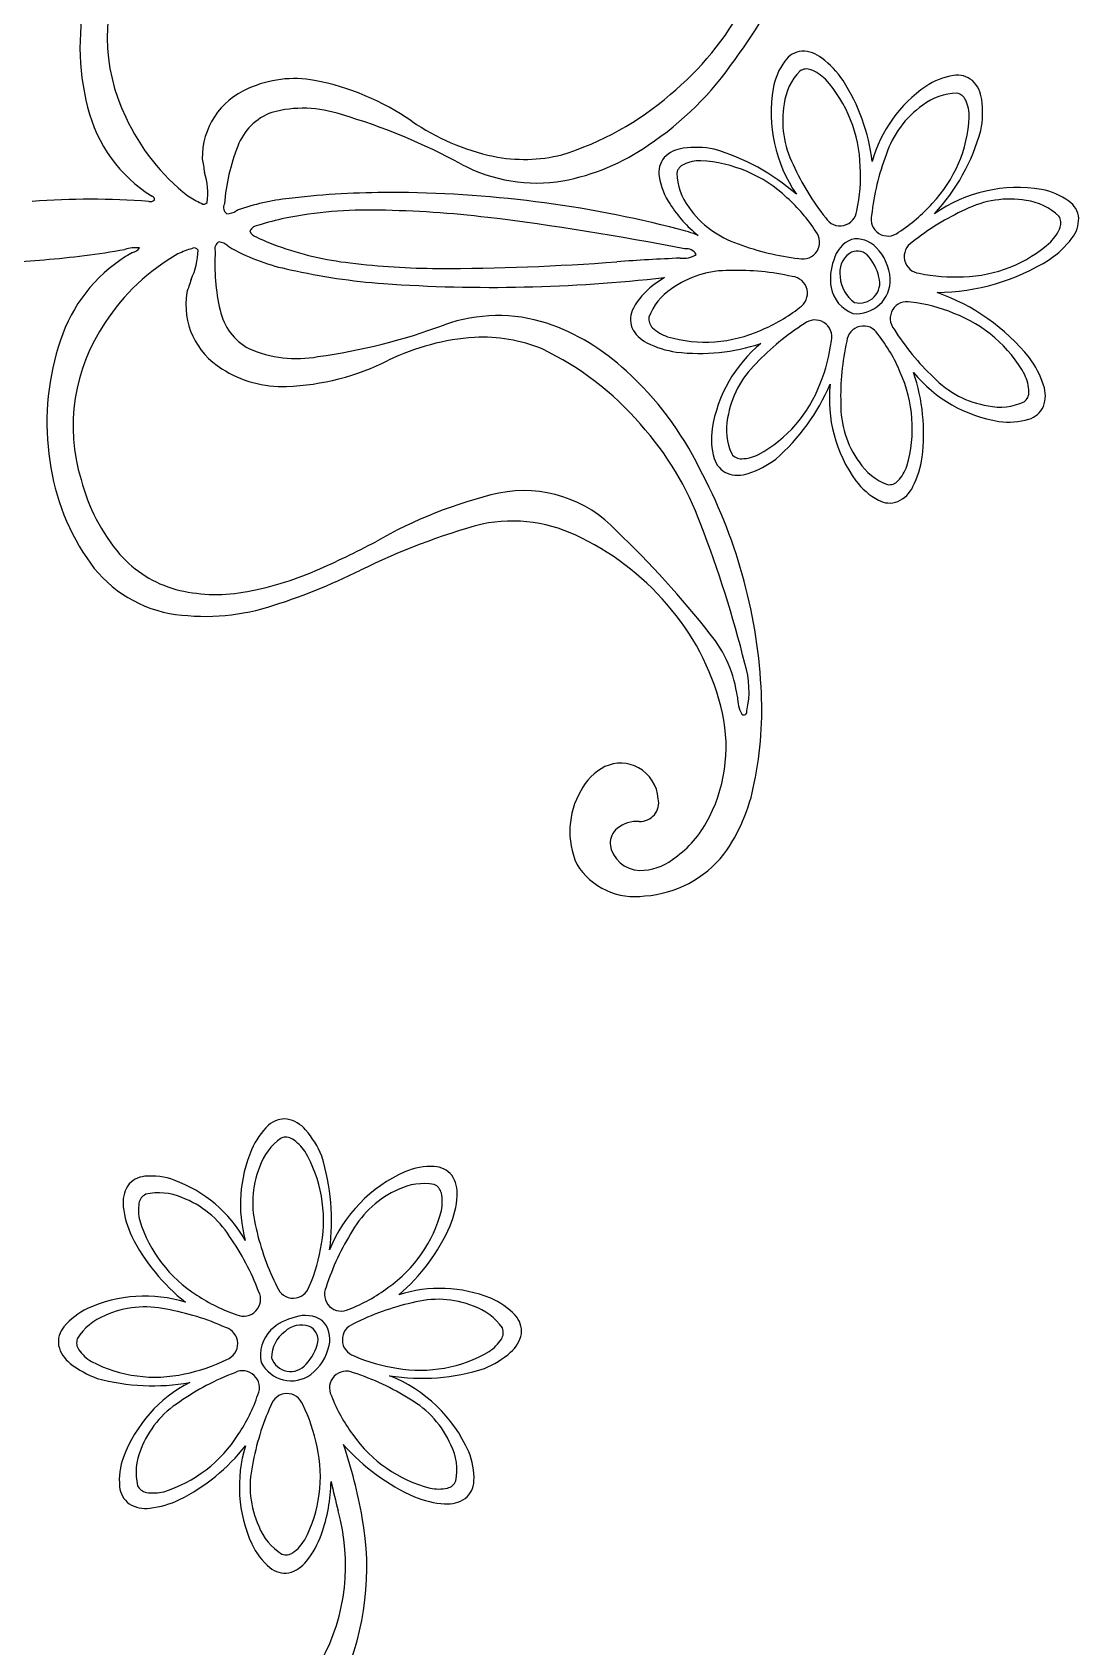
# Model space of a CAD drawing. Extents: x -4 to 4, y -4.07 to 4.07.
# Drawn here: x 0.542 to 0.998, y 2.359 to 3.063 of the extents above; entities that cross this region are included whole.
import ezdxf

# ---------------------------------------------------------------- set-up
doc = ezdxf.new("R2010")
doc.units = 0

msp = doc.modelspace()

# ---------------------------------------------------------------- linework, layer by layer
at = {"color": 7, "linetype": 'CONTINUOUS'}
for centre, radius, start, end in [((0.665218, 3.187577), 0.228347, 323.375059, 348.384386), ((0.665218, 3.187577), 0.228347, 323.375059, 348.384386), ((0.669115, 3.056876), 0.106343, 166.334, 194.392123), ((0.669115, 3.056876), 0.106343, 166.334, 194.392123), ((0.878534, 3.044639), 0.010294, 95.447307, 144.389462), ((0.878534, 3.044639), 0.010294, 95.447307, 144.389462), ((0.877742, 3.041077), 0.01381, 51.614279, 90.767545), ((0.877742, 3.041077), 0.01381, 51.614279, 90.767545), ((0.733024, 3.130293), 0.139863, 303.705721, 325.637812), ((0.733024, 3.130293), 0.139863, 303.705721, 325.637812), ((0.89456, 3.033061), 0.030064, 144.235562, 169.195292), ((0.89456, 3.033061), 0.030064, 144.235562, 169.195292), ((0.862048, 3.019699), 0.040323, 33.789893, 52.997324), ((0.862048, 3.019699), 0.040323, 33.789893, 52.997324), ((0.824131, 2.996344), 0.084842, 7.139529, 32.65692), ((0.824131, 2.996344), 0.084842, 7.139529, 32.65692), ((0.948555, 3.014651), 0.030066, 99.236286, 124.195564), ((0.948555, 3.014651), 0.030066, 99.236286, 124.195564), ((0.945408, 3.034171), 0.010293, 50.445549, 99.388579), ((0.945408, 3.034171), 0.010293, 50.445549, 99.388579), ((0.942329, 3.032212), 0.01381, 6.614579, 45.766287), ((0.942329, 3.032212), 0.01381, 6.614579, 45.766287), ((0.927143, 3.028272), 0.062982, 170.472663, 214.541713), ((0.927143, 3.028272), 0.062982, 170.472663, 214.541713), ((0.96488, 2.991087), 0.058731, 124.449174, 164.392496), ((0.96488, 2.991087), 0.058731, 124.449174, 164.392496), ((0.916114, 3.028192), 0.040326, 348.792248, 367.998086), ((0.916114, 3.028192), 0.040326, 348.792248, 367.998086), ((0.6278, 3.045563), 0.063517, 193.771306, 238.097106), ((0.6278, 3.045563), 0.063517, 193.771306, 238.097106), ((0.655335, 3.004396), 0.025444, 110.575315, 159.015976), ((0.655335, 3.004396), 0.025444, 110.575315, 159.015976), ((0.660051, 2.977818), 0.052216, 71.330585, 105.162882), ((0.660051, 2.977818), 0.052216, 71.330585, 105.162882), ((0.601431, 2.770688), 0.267429, 61.441256, 73.638313), ((0.601431, 2.770688), 0.267429, 61.441256, 73.638313), ((0.87048, 3.043973), 0.088404, 317.327687, 344.503783), ((0.87048, 3.043973), 0.088404, 317.327687, 344.503783), ((0.716888, 2.980468), 0.091483, 158.829203, 175.089451), ((0.716888, 2.980468), 0.091483, 158.829203, 175.089451), ((0.756049, 3.092261), 0.095467, 280.460895, 304.876491), ((0.756049, 3.092261), 0.095467, 280.460895, 304.876491), ((0.827449, 2.998861), 0.013811, 96.613648, 135.765579), ((0.827449, 2.998861), 0.013811, 96.613648, 135.765579), ((0.83147, 2.972649), 0.040323, 78.791643, 97.998619), ((0.83147, 2.972649), 0.040323, 78.791643, 97.998619), ((0.761969, 3.067173), 0.069732, 242.043227, 279.420138), ((0.761969, 3.067173), 0.069732, 242.043227, 279.420138), ((0.825491, 3.00194), 0.010293, 140.447605, 189.390416), ((0.825491, 3.00194), 0.010293, 140.447605, 189.390416), ((0.812035, 2.919548), 0.096586, 49.107914, 73.59851), ((0.812035, 2.919548), 0.096586, 49.107914, 73.59851), ((0.845008, 3.005086), 0.030063, 189.23547, 214.19588), ((0.845008, 3.005086), 0.030063, 189.23547, 214.19588), ((0.593896, 2.990291), 0.001392, 347.813953, 435.986053), ((0.593896, 2.990291), 0.001392, 347.813953, 435.986053), ((0.697391, 2.635483), 0.357824, 89.895746, 96.728877), ((0.697391, 2.635483), 0.357824, 89.895746, 96.728877), ((0.697875, 2.488414), 0.504892, 75.56181, 89.981061), ((0.697875, 2.488414), 0.504892, 75.56181, 89.981061), ((0.971786, 2.932138), 0.06335, 80.569994, 124.967523), ((0.971786, 2.932138), 0.06335, 80.569994, 124.967523), ((0.97653, 2.965102), 0.030063, 54.235109, 79.195745), ((0.97653, 2.965102), 0.030063, 54.235109, 79.195745), ((0.567338, 2.65089), 0.339475, 85.701834, 94.28531), ((0.567338, 2.65089), 0.339475, 85.701834, 94.28531), ((0.593494, 2.991919), 0.002608, 254.124472, 312.529088), ((0.593494, 2.991919), 0.002608, 254.124472, 312.529088), ((0.628651, 2.986776), 0.003285, 152.380476, 236.544019), ((0.628651, 2.986776), 0.003285, 152.380476, 236.544019), ((0.626656, 2.99191), 0.007877, 271.342765, 302.585065), ((0.626656, 2.99191), 0.007877, 271.342765, 302.585065), ((0.649977, 2.945751), 0.043886, 113.16543, 115.768151), ((0.649977, 2.945751), 0.043886, 113.16543, 115.768151), ((0.664701, 2.889605), 0.101658, 95.213558, 108.341001), ((0.664701, 2.889605), 0.101658, 95.213558, 108.341001), ((0.865095, 3.016507), 0.053127, 212.208331, 232.044639), ((0.865095, 3.016507), 0.053127, 212.208331, 232.044639), ((0.988106, 2.981127), 0.010294, 5.446193, 54.388566), ((0.988106, 2.981127), 0.010294, 5.446193, 54.388566), ((0.799686, 2.886384), 0.094108, 69.645974, 75.176922), ((0.799686, 2.886384), 0.094108, 69.645974, 75.176922), ((0.984544, 2.981919), 0.013811, 321.615768, 360.767254), ((0.984544, 2.981919), 0.013811, 321.615768, 360.767254), ((0.624867, 2.968823), 0.003286, 115.102888, 199.257447), ((0.624867, 2.968823), 0.003286, 115.102888, 199.257447), ((0.622147, 2.964034), 0.007876, 49.064666, 80.309666), ((0.622147, 2.964034), 0.007876, 49.064666, 80.309666), ((0.904551, 2.960506), 0.013432, 113.473224, 165.635474), ((0.904551, 2.960506), 0.013432, 113.473224, 165.635474), ((0.901558, 2.961728), 0.011346, 41.837285, 101.991602), ((0.901558, 2.961728), 0.011346, 41.837285, 101.991602), ((0.963167, 2.997611), 0.040322, 303.791762, 322.998966), ((0.963167, 2.997611), 0.040322, 303.791762, 322.998966), ((0.528282, 3.155294), 0.192223, 256.085736, 275.628802), ((0.528282, 3.155294), 0.192223, 256.085736, 275.628802), ((0.513482, 3.369333), 0.406729, 274.746339, 279.750902), ((0.513482, 3.369333), 0.406729, 274.746339, 279.750902), ((0.618704, 2.908004), 0.06772, 122.141692, 162.009875), ((0.618704, 2.908004), 0.06772, 122.141692, 162.009875), ((0.587301, 2.952331), 0.016885, 85.01438, 106.988255), ((0.587301, 2.952331), 0.016885, 85.01438, 106.988255), ((0.636462, 2.87388), 0.106106, 118.556185, 120.457674), ((0.636462, 2.87388), 0.106106, 118.556185, 120.457674), ((0.583774, 2.973196), 0.006427, 287.825295, 321.002131), ((0.583774, 2.973196), 0.006427, 287.825295, 321.002131), ((0.713082, 2.962238), 0.091482, 176.5522, 192.812675), ((0.713082, 2.962238), 0.091482, 176.5522, 192.812675), ((0.651918, 3.006309), 0.043877, 235.881322, 238.484501), ((0.651918, 3.006309), 0.043877, 235.881322, 238.484501), ((0.672744, 3.049613), 0.09181, 241.532913, 258.457505), ((0.672744, 3.049613), 0.09181, 241.532913, 258.457505), ((0.912977, 2.955649), 0.022949, 159.093474, 189.482781), ((0.912977, 2.955649), 0.022949, 159.093474, 189.482781), ((0.904261, 2.958541), 0.010125, 125.905612, 191.670932), ((0.904261, 2.958541), 0.010125, 125.905612, 191.670932), ((0.901766, 2.961325), 0.006418, 48.212113, 122.43828), ((0.901766, 2.961325), 0.006418, 48.212113, 122.43828), ((0.890412, 2.951466), 0.021419, 13.405767, 43.133026), ((0.890412, 2.951466), 0.021419, 13.405767, 43.133026), ((0.895026, 2.954398), 0.021131, 3.614997, 44.833012), ((0.895026, 2.954398), 0.021131, 3.614997, 44.833012), ((0.935584, 3.043745), 0.094044, 270.603446, 302.124863), ((0.935584, 3.043745), 0.094044, 270.603446, 302.124863), ((0.716475, 3.236686), 0.283901, 257.364849, 265.699314), ((0.716475, 3.236686), 0.283901, 257.364849, 265.699314), ((0.741962, 3.623513), 0.67156, 266.005819, 276.477008), ((0.741962, 3.623513), 0.67156, 266.005819, 276.477008), ((0.840458, 2.917857), 0.044614, 120.644947, 128.608146), ((0.840458, 2.917857), 0.044614, 120.644947, 128.608146), ((0.908393, 2.957119), 0.014061, 182.554624, 236.302161), ((0.908393, 2.957119), 0.014061, 182.554624, 236.302161), ((0.902849, 2.953898), 0.008772, 255.0892, 376.792406), ((0.902849, 2.953898), 0.008772, 255.0892, 376.792406), ((0.830573, 2.928604), 0.030065, 126.668463, 151.628194), ((0.830573, 2.928604), 0.030065, 126.668463, 151.628194), ((0.905334, 2.954835), 0.015284, 191.193286, 249.132578), ((0.905334, 2.954835), 0.015284, 191.193286, 249.132578), ((0.901473, 2.955122), 0.014655, 263.800394, 362.376964), ((0.901473, 2.955122), 0.014655, 263.800394, 362.376964), ((0.906854, 2.864992), 0.089777, 38.793724, 70.667445), ((0.906854, 2.864992), 0.089777, 38.793724, 70.667445), ((0.813164, 2.937975), 0.010294, 151.476115, 200.418707), ((0.813164, 2.937975), 0.010294, 151.476115, 200.418707), ((0.648706, 2.947512), 0.025444, 192.625142, 241.066241), ((0.648706, 2.947512), 0.025444, 192.625142, 241.066241), ((0.629345, 3.186573), 0.26743, 278.00363, 290.200914), ((0.629345, 3.186573), 0.26743, 278.00363, 290.200914), ((0.745083, 2.8699), 0.069733, 72.221633, 109.598544), ((0.745083, 2.8699), 0.069733, 72.221633, 109.598544), ((0.735577, 2.845939), 0.095469, 46.764746, 71.180116), ((0.735577, 2.845939), 0.095469, 46.764746, 71.180116), ((0.658643, 2.893269), 0.11027, 161.137413, 187.222566), ((0.658643, 2.893269), 0.11027, 161.137413, 187.222566), ((0.816024, 2.940242), 0.013811, 205.097469, 244.248509), ((0.816024, 2.940242), 0.013811, 205.097469, 244.248509), ((0.657234, 2.973121), 0.052216, 246.479122, 280.311644), ((0.657234, 2.973121), 0.052216, 246.479122, 280.311644), ((0.828415, 2.963691), 0.040326, 242.866319, 262.072157), ((0.828415, 2.963691), 0.040326, 242.866319, 262.072157), ((0.832957, 3.007802), 0.084658, 263.145717, 288.459143), ((0.832957, 3.007802), 0.084658, 263.145717, 288.459143), ((0.898073, 2.88088), 0.060342, 129.412196, 171.031408), ((0.898073, 2.88088), 0.060342, 129.412196, 171.031408), ((0.944654, 2.89693), 0.040323, 17.866864, 37.073385), ((0.944654, 2.89693), 0.040323, 17.866864, 37.073385), ((0.707266, 2.811653), 0.13987, 26.005025, 47.936208), ((0.707266, 2.811653), 0.13987, 26.005025, 47.936208), ((0.846059, 2.888008), 0.084662, 353.144947, 378.457694), ((0.846059, 2.888008), 0.084662, 353.144947, 378.457694), ((0.972983, 2.953116), 0.060334, 219.408988, 261.033522), ((0.972983, 2.953116), 0.060334, 219.408988, 261.033522), ((0.806639, 2.945209), 0.090517, 311.138951, 336.946034), ((0.806639, 2.945209), 0.090517, 311.138951, 336.946034), ((0.950334, 2.903322), 0.060749, 173.913548, 215.935917), ((0.950334, 2.903322), 0.060749, 173.913548, 215.935917), ((0.969995, 2.904749), 0.013811, 340.097043, 379.249196), ((0.969995, 2.904749), 0.013811, 340.097043, 379.249196), ((0.97362, 2.904329), 0.010293, 286.474441, 335.41769), ((0.97362, 2.904329), 0.010293, 286.474441, 335.41769), ((0.967936, 2.923267), 0.030066, 261.668256, 286.62776), ((0.967936, 2.923267), 0.030066, 261.668256, 286.62776), ((0.868216, 2.885931), 0.030065, 171.669558, 196.629289), ((0.868216, 2.885931), 0.030065, 171.669558, 196.629289), ((0.648787, 2.889751), 0.100074, 185.933753, 213.870632), ((0.648787, 2.889751), 0.100074, 185.933753, 213.870632), ((0.631853, 2.764838), 0.228352, 3.257279, 28.26638), ((0.631853, 2.764838), 0.228352, 3.257279, 28.26638), ((0.84928, 2.880247), 0.010294, 196.475408, 245.417125), ((0.84928, 2.880247), 0.010294, 196.475408, 245.417125), ((0.841881, 2.909212), 0.040323, 287.866047, 307.073023), ((0.841881, 2.909212), 0.040323, 287.866047, 307.073023), ((0.890178, 2.883464), 0.040324, 332.865593, 352.072114), ((0.890178, 2.883464), 0.040324, 332.865593, 352.072114), ((0.849699, 2.883872), 0.01381, 250.097143, 289.249074), ((0.849699, 2.883872), 0.01381, 250.097143, 289.249074), ((0.925263, 2.885624), 0.030066, 216.667689, 241.626967), ((0.925263, 2.885624), 0.030066, 216.667689, 241.626967), ((0.913625, 2.871074), 0.01381, 295.095592, 334.247745), ((0.913625, 2.871074), 0.01381, 295.095592, 334.247745), ((0.915891, 2.868214), 0.010293, 241.475864, 290.418674), ((0.915891, 2.868214), 0.010293, 241.475864, 290.418674), ((0.814804, 2.566756), 0.292219, 105.210367, 116.345168), ((0.814804, 2.566756), 0.292219, 105.210367, 116.345168), ((0.751208, 2.784202), 0.065848, 62.486938, 101.450111), ((0.751208, 2.784202), 0.065848, 62.486938, 101.450111), ((0.730588, 2.738611), 0.115841, 38.916155, 63.858447), ((0.730588, 2.738611), 0.115841, 38.916155, 63.858447), ((0.612325, 2.864586), 0.055779, 213.281668, 259.119384), ((0.612325, 2.864586), 0.055779, 213.281668, 259.119384), ((0.561622, 3.079978), 0.280056, 287.261177, 296.167102), ((0.561622, 3.079978), 0.280056, 287.261177, 296.167102), ((0.617371, 2.903917), 0.095387, 260.602601, 286.662643), ((0.617371, 2.903917), 0.095387, 260.602601, 286.662643), ((0.740076, 2.743573), 0.105363, 12.435669, 40.057511), ((0.740076, 2.743573), 0.105363, 12.435669, 40.057511), ((0.699702, 2.768009), 0.160434, 348.414502, 363.503622), ((0.699702, 2.768009), 0.160434, 348.414502, 363.503622), ((0.776645, 2.75161), 0.06792, 330.765523, 372.458338), ((0.776645, 2.75161), 0.06792, 330.765523, 372.458338), ((0.80292, 2.721265), 0.024464, 117.254741, 152.795722), ((0.80292, 2.721265), 0.024464, 117.254741, 152.795722), ((0.79853, 2.728193), 0.016311, 61.58122, 114.68875), ((0.79853, 2.728193), 0.016311, 61.58122, 114.68875), ((0.798012, 2.72764), 0.017045, 4.62194, 60.936208), ((0.798012, 2.72764), 0.017045, 4.62194, 60.936208), ((0.811761, 2.71476), 0.035344, 149.967593, 203.813768), ((0.811761, 2.71476), 0.035344, 149.967593, 203.813768), ((0.780264, 2.750257), 0.077957, 324.347965, 349.304298), ((0.780264, 2.750257), 0.077957, 324.347965, 349.304298), ((0.807056, 2.727271), 0.008134, 267.524423, 372.36704), ((0.807056, 2.727271), 0.008134, 267.524423, 372.36704), ((0.806025, 2.704558), 0.014602, 87.333455, 127.886459), ((0.806025, 2.704558), 0.014602, 87.333455, 127.886459), ((0.794743, 2.741849), 0.047362, 303.866936, 330.377079), ((0.794743, 2.741849), 0.047362, 303.866936, 330.377079), ((0.802613, 2.709461), 0.008643, 129.997335, 181.142973), ((0.802613, 2.709461), 0.008643, 129.997335, 181.142973), ((0.807048, 2.710976), 0.013183, 187.353092, 269.559188), ((0.807048, 2.710976), 0.013183, 187.353092, 269.559188), ((0.805665, 2.735015), 0.048494, 274.165983, 321.487873), ((0.805665, 2.735015), 0.048494, 274.165983, 321.487873), ((0.804789, 2.71611), 0.029787, 211.628385, 278.492219), ((0.804789, 2.71611), 0.029787, 211.628385, 278.492219), ((0.807147, 2.720839), 0.023047, 269.499593, 307.371032), ((0.807147, 2.720839), 0.023047, 269.499593, 307.371032), ((0.665446, 2.56456), 0.030064, 132.677449, 157.637406), ((0.665446, 2.56456), 0.030064, 132.677449, 157.637406), ((0.652065, 2.579114), 0.010293, 83.88875, 132.831998), ((0.652065, 2.579114), 0.010293, 83.88875, 132.831998), ((0.650575, 2.575783), 0.01381, 40.056787, 79.20894), ((0.650575, 2.575783), 0.01381, 40.056787, 79.20894), ((0.630917, 2.557984), 0.040322, 22.233131, 41.439879), ((0.630917, 2.557984), 0.040322, 22.233131, 41.439879), ((0.693087, 2.552209), 0.060332, 156.777345, 195.131814), ((0.693087, 2.552209), 0.060332, 156.777345, 195.131814), ((0.57589, 2.544935), 0.096592, 352.551775, 377.040104), ((0.57589, 2.544935), 0.096592, 352.551775, 377.040104), ((0.591896, 2.554149), 0.010293, 94.917969, 143.86078), ((0.591896, 2.554149), 0.010293, 94.917969, 143.86078), ((0.593672, 2.534457), 0.030065, 70.111596, 95.071327), ((0.593672, 2.534457), 0.030065, 70.111596, 95.071327), ((0.583517, 2.507353), 0.059008, 29.555825, 69.792728), ((0.583517, 2.507353), 0.059008, 29.555825, 69.792728), ((0.730059, 2.508801), 0.062986, 113.916229, 157.981967), ((0.730059, 2.508801), 0.062986, 113.916229, 157.981967), ((0.716096, 2.53863), 0.030065, 87.677543, 112.636821), ((0.716096, 2.53863), 0.030065, 87.677543, 112.636821), ((0.716925, 2.558384), 0.010293, 38.888153, 87.830307), ((0.716925, 2.558384), 0.010293, 38.888153, 87.830307), ((0.713517, 2.557082), 0.01381, 355.056732, 394.209552), ((0.713517, 2.557082), 0.01381, 355.056732, 394.209552), ((0.595364, 2.553012), 0.013811, 148.539792, 187.6915), ((0.595364, 2.553012), 0.013811, 148.539792, 187.6915), ((0.68703, 2.558396), 0.040323, 337.232878, 356.439854), ((0.68703, 2.558396), 0.040323, 337.232878, 356.439854), ((0.621758, 2.555594), 0.040324, 186.308266, 205.514787), ((0.621758, 2.555594), 0.040324, 186.308266, 205.514787), ((0.646645, 2.577166), 0.084842, 310.581991, 336.098929), ((0.646645, 2.577166), 0.084842, 310.581991, 336.098929), ((0.661078, 2.57612), 0.084666, 206.588724, 231.899659), ((0.661078, 2.57612), 0.084666, 206.588724, 231.899659), ((0.719824, 2.456817), 0.058736, 67.892974, 107.83185), ((0.719824, 2.456817), 0.058736, 67.892974, 107.83185), ((0.578809, 2.479529), 0.030066, 115.111312, 140.06991), ((0.578809, 2.479529), 0.030066, 115.111312, 140.06991), ((0.591047, 2.451843), 0.060333, 72.85155, 114.476527), ((0.591047, 2.451843), 0.060333, 72.85155, 114.476527), ((0.73049, 2.483431), 0.030065, 42.678318, 67.638049), ((0.73049, 2.483431), 0.030065, 42.678318, 67.638049), ((0.563629, 2.492199), 0.010294, 139.915479, 188.857634), ((0.563629, 2.492199), 0.010294, 139.915479, 188.857634), ((0.66165, 2.480601), 0.02295, 102.535527, 132.923258), ((0.66165, 2.480601), 0.02295, 102.535527, 132.923258), ((0.659261, 2.489466), 0.010126, 69.35608, 135.112756), ((0.659261, 2.489466), 0.010126, 69.35608, 135.112756), ((0.661059, 2.490309), 0.013433, 56.91621, 109.077808), ((0.661059, 2.490309), 0.013433, 56.91621, 109.077808), ((0.660208, 2.493085), 0.006418, 351.652991, 425.878951), ((0.660208, 2.493085), 0.006418, 351.652991, 425.878951), ((0.660429, 2.49348), 0.011347, 345.282191, 405.433515), ((0.660429, 2.49348), 0.011347, 345.282191, 405.433515), ((0.745044, 2.496813), 0.010294, 353.888443, 402.831035), ((0.745044, 2.496813), 0.010294, 353.888443, 402.831035), ((0.656759, 2.486531), 0.015284, 134.637354, 192.575572), ((0.656759, 2.486531), 0.015284, 134.637354, 192.575572), ((0.660349, 2.485238), 0.014059, 125.994928, 179.747669), ((0.660349, 2.485238), 0.014059, 125.994928, 179.747669), ((0.645725, 2.497127), 0.021419, 316.84611, 346.573143), ((0.645725, 2.497127), 0.021419, 316.84611, 346.573143), ((0.741713, 2.498303), 0.013811, 310.057232, 349.208495), ((0.741713, 2.498303), 0.013811, 310.057232, 349.208495), ((0.566884, 2.493847), 0.01381, 193.538023, 232.691289), ((0.566884, 2.493847), 0.01381, 193.538023, 232.691289), ((0.654608, 2.488087), 0.008771, 198.522606, 320.240977), ((0.654608, 2.488087), 0.008771, 198.522606, 320.240977), ((0.650715, 2.494891), 0.02113, 307.055704, 348.27505), ((0.650715, 2.494891), 0.02113, 307.055704, 348.27505), ((0.723912, 2.51796), 0.040324, 292.234444, 311.440737), ((0.723912, 2.51796), 0.040324, 292.234444, 311.440737), ((0.583721, 2.514336), 0.040323, 231.309272, 250.516248), ((0.583721, 2.514336), 0.040323, 231.309272, 250.516248), ((0.654871, 2.489911), 0.014654, 207.240675, 305.819138), ((0.654871, 2.489911), 0.014654, 207.240675, 305.819138), ((0.674441, 2.418574), 0.063349, 24.011493, 68.409904), ((0.674441, 2.418574), 0.063349, 24.011493, 68.409904), ((0.711932, 2.56474), 0.088406, 260.770024, 287.945443), ((0.711932, 2.56474), 0.088406, 260.770024, 287.945443), ((0.594338, 2.56359), 0.090526, 254.582057, 280.386423), ((0.594338, 2.56359), 0.090526, 254.582057, 280.386423), ((0.638574, 2.420592), 0.060749, 117.355276, 159.377645), ((0.638574, 2.420592), 0.060749, 117.355276, 159.377645), ((0.568334, 2.499159), 0.084655, 296.586733, 321.901064), ((0.568334, 2.499159), 0.084655, 296.586733, 321.901064), ((0.69261, 2.429135), 0.060339, 162.852872, 204.474302), ((0.69261, 2.429135), 0.060339, 162.852872, 204.474302), ((0.463799, 2.375362), 0.225724, 10.299716, 18.614955), ((0.463799, 2.375362), 0.225724, 10.299716, 18.614955), ((0.745336, 2.507078), 0.09018, 221.422615, 246.045296), ((0.745336, 2.507078), 0.09018, 221.422615, 246.045296), ((0.704561, 2.43278), 0.030063, 357.678166, 382.638802), ((0.704561, 2.43278), 0.030063, 357.678166, 382.638802), ((0.609989, 2.43176), 0.030065, 160.110227, 185.069731), ((0.609989, 2.43176), 0.030065, 160.110227, 185.069731), ((0.590298, 2.429985), 0.010294, 184.917527, 233.859244), ((0.590298, 2.429985), 0.010294, 184.917527, 233.859244), ((0.598931, 2.432737), 0.073363, 340.592815, 358.917649), ((0.598931, 2.432737), 0.073363, 340.592815, 358.917649), ((2.023351, 2.747328), 1.387528, 193.163257, 193.704587), ((2.023351, 2.747328), 1.387528, 193.163257, 193.704587), ((0.724314, 2.431952), 0.010293, 308.889407, 357.832656), ((0.724314, 2.431952), 0.010293, 308.889407, 357.832656), ((0.591435, 2.433452), 0.01381, 238.539014, 277.692279), ((0.591435, 2.433452), 0.01381, 238.539014, 277.692279), ((0.588852, 2.459843), 0.040321, 276.309276, 295.516935), ((0.588852, 2.459843), 0.040321, 276.309276, 295.516935), ((0.724326, 2.461847), 0.040323, 247.232992, 266.43974), ((0.724326, 2.461847), 0.040323, 247.232992, 266.43974), ((0.723011, 2.435362), 0.013811, 265.058258, 304.209743), ((0.723011, 2.435362), 0.013811, 265.058258, 304.209743), ((0.591307, 2.394819), 0.08732, 331.39522, 375.804003), ((0.591307, 2.394819), 0.08732, 331.39522, 375.804003), ((0.566974, 2.393787), 0.120917, 336.123988, 370.450766), ((0.566974, 2.393787), 0.120917, 336.123988, 370.450766), ((0.63011, 2.421811), 0.040325, 321.308383, 340.514904), ((0.63011, 2.421811), 0.040325, 321.308383, 340.514904), ((0.664917, 2.416897), 0.030066, 205.112247, 230.071072), ((0.664917, 2.416897), 0.030066, 205.112247, 230.071072), ((0.652248, 2.401717), 0.010294, 229.91526, 278.857852), ((0.652248, 2.401717), 0.010294, 229.91526, 278.857852), ((0.650599, 2.404973), 0.01381, 283.539802, 322.692622), ((0.650599, 2.404973), 0.01381, 283.539802, 322.692622)]:
    msp.add_arc(centre, radius, start, end, dxfattribs=at)
at = {"color": 1, "linetype": 'CONTINUOUS'}
for centre, radius, start, end in [((0.65431, 3.061207), 0.079655, 154.63631, 206.153211), ((0.65431, 3.061207), 0.079655, 154.63631, 206.153211), ((0.733836, 3.139941), 0.13515, 309.706165, 331.499495), ((0.733836, 3.139941), 0.13515, 309.706165, 331.499495), ((0.656293, 2.994218), 0.048756, 79.587842, 114.465208), ((0.656293, 2.994218), 0.048756, 79.587842, 114.465208), ((0.644638, 2.93424), 0.109854, 55.125999, 79.262851), ((0.644638, 2.93424), 0.109854, 55.125999, 79.262851), ((0.648842, 3.00843), 0.032747, 112.896416, 180.752675), ((0.648842, 3.00843), 0.032747, 112.896416, 180.752675), ((0.733613, 3.136229), 0.132461, 287.268785, 310.806436), ((0.733613, 3.136229), 0.132461, 287.268785, 310.806436), ((0.665564, 3.063631), 0.090868, 204.397198, 232.157037), ((0.665564, 3.063631), 0.090868, 204.397198, 232.157037), ((0.764585, 3.108307), 0.10154, 235.758718, 257.754619), ((0.764585, 3.108307), 0.10154, 235.758718, 257.754619), ((1.439744, 3.146158), 0.835153, 189.522178, 189.937457), ((1.439744, 3.146158), 0.835153, 189.522178, 189.937457), ((0.756512, 3.07619), 0.06845, 258.656331, 283.881911), ((0.756512, 3.07619), 0.06845, 258.656331, 283.881911), ((0.587228, 2.992802), 0.031286, 352.859296, 377.16091), ((0.587228, 2.992802), 0.031286, 352.859296, 377.16091), ((0.630685, 3.02224), 0.036847, 235.503903, 245.884523), ((0.630685, 3.02224), 0.036847, 235.503903, 245.884523), ((0.616792, 2.990143), 0.001923, 232.845452, 320.270508), ((0.616792, 2.990143), 0.001923, 232.845452, 320.270508), ((0.688252, 2.802638), 0.183026, 88.502571, 101.332344), ((0.688252, 2.802638), 0.183026, 88.502571, 101.332344), ((0.685832, 2.519689), 0.465968, 83.250526, 89.114272), ((0.685832, 2.519689), 0.465968, 83.250526, 89.114272), ((0.64135, 2.97389), 0.005212, 96.738416, 149.082041), ((0.64135, 2.97389), 0.005212, 96.738416, 149.082041), ((0.676418, 2.866646), 0.117945, 101.805702, 107.608295), ((0.676418, 2.866646), 0.117945, 101.805702, 107.608295), ((0.599781, 1.825397), 1.165568, 78.786079, 83.060994), ((0.599781, 1.825397), 1.165568, 78.786079, 83.060994), ((0.640749, 2.977786), 0.004057, 197.483369, 257.002794), ((0.640749, 2.977786), 0.004057, 197.483369, 257.002794), ((0.685762, 3.070681), 0.107185, 244.629308, 249.792159), ((0.685762, 3.070681), 0.107185, 244.629308, 249.792159), ((0.650217, 2.887418), 0.090871, 119.485274, 147.244661), ((0.650217, 2.887418), 0.090871, 119.485274, 147.244661), ((0.62172, 2.933444), 0.036842, 105.75433, 116.136322), ((0.62172, 2.933444), 0.036842, 105.75433, 116.136322), ((0.583, 2.968885), 0.031292, 334.480014, 358.779362), ((0.583, 2.968885), 0.031292, 334.480014, 358.779362), ((0.612643, 2.967217), 0.001923, 31.365951, 118.798706), ((0.612643, 2.967217), 0.001923, 31.365951, 118.798706), ((0.696127, 3.10074), 0.138975, 250.06284, 263.61672), ((0.696127, 3.10074), 0.138975, 250.06284, 263.61672), ((0.719356, 3.990807), 1.030616, 269.979251, 274.315336), ((0.719356, 3.990807), 1.030616, 269.979251, 274.315336), ((0.886726, 1.641477), 1.324684, 92.689315, 93.887932), ((0.886726, 1.641477), 1.324684, 92.689315, 93.887932), ((0.825928, 2.974906), 0.010294, 262.42743, 303.327898), ((0.825928, 2.974906), 0.010294, 262.42743, 303.327898), ((0.82724, 2.963719), 0.005055, 30.764996, 98.971873), ((0.82724, 2.963719), 0.005055, 30.764996, 98.971873), ((0.721171, 3.297108), 0.336924, 263.096777, 269.627873), ((0.721171, 3.297108), 0.336924, 263.096777, 269.627873), ((0.641697, 2.944466), 0.03275, 170.891045, 238.744159), ((0.641697, 2.944466), 0.03275, 170.891045, 238.744159), ((1.404403, 2.693155), 0.835394, 161.704236, 162.119286), ((1.404403, 2.693155), 0.835394, 161.704236, 162.119286), ((0.639433, 2.891453), 0.079655, 145.488422, 197.005323), ((0.639433, 2.891453), 0.079655, 145.488422, 197.005323), ((0.741692, 2.828826), 0.101538, 93.887313, 115.883669), ((0.741692, 2.828826), 0.101538, 93.887313, 115.883669), ((0.738372, 2.861774), 0.06845, 67.759085, 92.984664), ((0.738372, 2.861774), 0.06845, 67.759085, 92.984664), ((0.706986, 2.805695), 0.132468, 40.83579, 64.37276), ((0.706986, 2.805695), 0.132468, 40.83579, 64.37276), ((0.651133, 2.957443), 0.048757, 237.17717, 272.05476), ((0.651133, 2.957443), 0.048757, 237.17717, 272.05476), ((0.648321, 3.01848), 0.109857, 272.379039, 296.515665), ((0.648321, 3.01848), 0.109857, 272.379039, 296.515665), ((0.70667, 2.801993), 0.135152, 20.142434, 41.935537), ((0.70667, 2.801993), 0.135152, 20.142434, 41.935537), ((0.643121, 2.888889), 0.082509, 194.552806, 220.289963), ((0.643121, 2.888889), 0.082509, 194.552806, 220.289963), ((0.790395, 2.670181), 0.197281, 103.147776, 120.006266), ((0.790395, 2.670181), 0.197281, 103.147776, 120.006266), ((0.756355, 2.808134), 0.055229, 42.852288, 101.31356), ((0.756355, 2.808134), 0.055229, 42.852288, 101.31356), ((0.50931, 2.54333), 0.417254, 38.102568, 46.440236), ((0.50931, 2.54333), 0.417254, 38.102568, 46.440236), ((0.356906, 2.664089), 0.511092, 14.023671, 21.154464), ((0.356906, 2.664089), 0.511092, 14.023671, 21.154464), ((0.499255, 3.208152), 0.41453, 293.670244, 297.667251), ((0.499255, 3.208152), 0.41453, 293.670244, 297.667251), ((0.618172, 2.869145), 0.050721, 221.501717, 254.397312), ((0.618172, 2.869145), 0.050721, 221.501717, 254.397312), ((0.611924, 2.951529), 0.134263, 279.396304, 293.600505), ((0.611924, 2.951529), 0.134263, 279.396304, 293.600505), ((0.622032, 2.887759), 0.0697, 255.45735, 279.757152), ((0.622032, 2.887759), 0.0697, 255.45735, 279.757152), ((0.795802, 2.766459), 0.054139, 7.329552, 39.377234), ((0.795802, 2.766459), 0.054139, 7.329552, 39.377234), ((0.814243, 2.776013), 0.040326, 347.537401, 377.199756), ((0.814243, 2.776013), 0.040326, 347.537401, 377.199756), ((0.865361, 2.773419), 0.015862, 180.194504, 208.567516), ((0.865361, 2.773419), 0.015862, 180.194504, 208.567516), ((0.852267, 2.766954), 0.001398, 233.214111, 374.772533), ((0.852267, 2.766954), 0.001398, 233.214111, 374.772533)]:
    msp.add_arc(centre, radius, start, end, dxfattribs=at)
at = {"color": 2, "linetype": 'CONTINUOUS'}
for centre, radius, start, end in [((0.89486, 3.028809), 0.02519, 136.170528, 172.775168), ((0.89486, 3.028809), 0.02519, 136.170528, 172.775168), ((0.87964, 3.041828), 0.00532, 69.319201, 123.703945), ((0.87964, 3.041828), 0.00532, 69.319201, 123.703945), ((0.874776, 3.029507), 0.018566, 45.138009, 68.7065), ((0.874776, 3.029507), 0.018566, 45.138009, 68.7065), ((0.84383, 3.002997), 0.059274, 1.612036, 42.009342), ((0.84383, 3.002997), 0.059274, 1.612036, 42.009342), ((0.945759, 3.011435), 0.025188, 91.170408, 127.778846), ((0.945759, 3.011435), 0.025188, 91.170408, 127.778846), ((0.944202, 3.031401), 0.00532, 24.315651, 78.700395), ((0.944202, 3.031401), 0.00532, 24.315651, 78.700395), ((0.93205, 3.026127), 0.018567, 0.139287, 23.705738), ((0.93205, 3.026127), 0.018567, 0.139287, 23.705738), ((0.911642, 3.024662), 0.042408, 170.066556, 206.932733), ((0.911642, 3.024662), 0.042408, 170.066556, 206.932733), ((0.954692, 2.996634), 0.042407, 125.065745, 161.932815), ((0.954692, 2.996634), 0.042407, 125.065745, 161.932815), ((0.891426, 3.029263), 0.059272, 316.611519, 357.010379), ((0.891426, 3.029263), 0.059272, 316.611519, 357.010379), ((0.82826, 3.000735), 0.00532, 114.317227, 168.704353), ((0.82826, 3.000735), 0.00532, 114.317227, 168.704353), ((0.833534, 2.98858), 0.018569, 90.138464, 113.704688), ((0.833534, 2.98858), 0.018569, 90.138464, 113.704688), ((0.830398, 2.947959), 0.05927, 46.611463, 87.010545), ((0.830398, 2.947959), 0.05927, 46.611463, 87.010545), ((0.973437, 3.050361), 0.109259, 204.269361, 218.552097), ((0.973437, 3.050361), 0.109259, 204.269361, 218.552097), ((1.016551, 2.971114), 0.109248, 159.269323, 173.553201), ((1.016551, 2.971114), 0.109248, 159.269323, 173.553201), ((0.848229, 3.002292), 0.025191, 181.171729, 217.775476), ((0.848229, 3.002292), 0.025191, 181.171729, 217.775476), ((0.830774, 3.000599), 0.072421, 347.847485, 363.218169), ((0.830774, 3.000599), 0.072421, 347.847485, 363.218169), ((0.863028, 3.011225), 0.042408, 215.066818, 251.932772), ((0.863028, 3.011225), 0.042408, 215.066818, 251.932772), ((0.822873, 2.937041), 0.072403, 32.844181, 48.219429), ((0.822873, 2.937041), 0.072403, 32.844181, 48.219429), ((0.89426, 2.986107), 0.00735, 211.477871, 354.115781), ((0.89426, 2.986107), 0.00735, 211.477871, 354.115781), ((0.880493, 3.036805), 0.072427, 302.847382, 318.217381), ((0.880493, 3.036805), 0.072427, 302.847382, 318.217381), ((0.99382, 2.886244), 0.109237, 114.268957, 128.554661), ((0.99382, 2.886244), 0.109237, 114.268957, 128.554661), ((0.96813, 2.948018), 0.042409, 80.067209, 116.93227), ((0.96813, 2.948018), 0.042409, 80.067209, 116.93227), ((0.972278, 2.964801), 0.02519, 46.171977, 82.776617), ((0.972278, 2.964801), 0.02519, 46.171977, 82.776617), ((0.91514, 2.981662), 0.00735, 166.475637, 309.113244), ((0.91514, 2.981662), 0.00735, 166.475637, 309.113244), ((0.972974, 2.984885), 0.018566, 315.138122, 338.706387), ((0.972974, 2.984885), 0.018566, 315.138122, 338.706387), ((0.985296, 2.980022), 0.00532, 339.314823, 393.701299), ((0.985296, 2.980022), 0.00532, 339.314823, 393.701299), ((0.888548, 3.073083), 0.109248, 249.268742, 263.552848), ((0.888548, 3.073083), 0.109248, 249.268742, 263.552848), ((0.878, 2.971672), 0.00735, 256.474941, 399.116028), ((0.878, 2.971672), 0.00735, 256.474941, 399.116028), ((0.929575, 2.9654), 0.00735, 121.477312, 264.116886), ((0.929575, 2.9654), 0.00735, 121.477312, 264.116886), ((0.946466, 3.015826), 0.059269, 271.611306, 312.011944), ((0.946466, 3.015826), 0.059269, 271.611306, 312.011944), ((0.845583, 2.916899), 0.042407, 88.931115, 125.797963), ((0.845583, 2.916899), 0.042407, 88.931115, 125.797963), ((0.849416, 2.850095), 0.109246, 77.310757, 91.595319), ((0.849416, 2.850095), 0.109246, 77.310757, 91.595319), ((0.872695, 2.949358), 0.00735, 301.746063, 444.388966), ((0.872695, 2.949358), 0.00735, 301.746063, 444.388966), ((0.944069, 3.02892), 0.072454, 257.851021, 273.214633), ((0.944069, 3.02892), 0.072454, 257.851021, 273.214633), ((0.83453, 2.930189), 0.02519, 123.086174, 159.691262), ((0.83453, 2.930189), 0.02519, 123.086174, 159.691262), ((0.831959, 3.000162), 0.07242, 292.645293, 308.016662), ((0.831959, 3.000162), 0.07242, 292.645293, 308.016662), ((0.923476, 2.938375), 0.00735, 76.744825, 219.384399), ((0.923476, 2.938375), 0.00735, 76.744825, 219.384399), ((0.916353, 2.873623), 0.072445, 67.649887, 83.016008), ((0.916353, 2.873623), 0.072445, 67.649887, 83.016008), ((0.816175, 2.938207), 0.00532, 172.162439, 226.549781), ((0.816175, 2.938207), 0.00532, 172.162439, 226.549781), ((0.937047, 2.843747), 0.109236, 122.309496, 136.5952), ((0.937047, 2.843747), 0.109236, 122.309496, 136.5952), ((0.883325, 2.93039), 0.00735, 346.745642, 489.392478), ((0.883325, 2.93039), 0.00735, 346.745642, 489.392478), ((0.904509, 2.927745), 0.00735, 31.747159, 174.386582), ((0.904509, 2.927745), 0.00735, 31.747159, 174.386582), ((0.922901, 2.885194), 0.059276, 28.854305, 69.250499), ((0.922901, 2.885194), 0.059276, 28.854305, 69.250499), ((0.825142, 2.947958), 0.018567, 227.156651, 250.72537), ((0.825142, 2.947958), 0.018567, 227.156651, 250.72537), ((0.835497, 2.987362), 0.059269, 253.852284, 294.253366), ((0.835497, 2.987362), 0.059269, 253.852284, 294.253366), ((0.818578, 2.937514), 0.07244, 337.648347, 353.015381), ((0.818578, 2.937514), 0.07244, 337.648347, 353.015381), ((1.003778, 2.904466), 0.109252, 167.31116, 181.595038), ((1.003778, 2.904466), 0.109252, 167.31116, 181.595038), ((0.853707, 2.887008), 0.072418, 22.647045, 38.01887), ((0.853707, 2.887008), 0.072418, 22.647045, 38.01887), ((1.010129, 2.992107), 0.109251, 212.31087, 226.594976), ((1.010129, 2.992107), 0.109251, 212.31087, 226.594976), ((0.887107, 2.888267), 0.042408, 133.931163, 170.796893), ((0.887107, 2.888267), 0.042408, 133.931163, 170.796893), ((0.8665, 2.890547), 0.059273, 343.853336, 384.252196), ((0.8665, 2.890547), 0.059273, 343.853336, 384.252196), ((0.830146, 2.930963), 0.059272, 298.8534, 339.252038), ((0.830146, 2.930963), 0.059272, 298.8534, 339.252038), ((0.965599, 2.942157), 0.042407, 223.93079, 260.797861), ((0.965599, 2.942157), 0.042407, 223.93079, 260.797861), ((0.95809, 2.90574), 0.018568, 2.156366, 25.723724), ((0.95809, 2.90574), 0.018568, 2.156366, 25.723724), ((0.936968, 2.900633), 0.042408, 178.930339, 215.796293), ((0.936968, 2.900633), 0.042408, 178.930339, 215.796293), ((0.964018, 2.924942), 0.02519, 258.084632, 294.691729), ((0.964018, 2.924942), 0.02519, 258.084632, 294.691729), ((0.971327, 2.906295), 0.00532, 307.163894, 361.549505), ((0.971327, 2.906295), 0.00532, 307.163894, 361.549505), ((0.869893, 2.889849), 0.025191, 168.086382, 204.692139), ((0.869893, 2.889849), 0.025191, 168.086382, 204.692139), ((0.851245, 2.882539), 0.00532, 217.16292, 271.550479), ((0.851245, 2.882539), 0.00532, 217.16292, 271.550479), ((0.850689, 2.895778), 0.01857, 272.159586, 295.724903), ((0.850689, 2.895778), 0.01857, 272.159586, 295.724903), ((0.923678, 2.889582), 0.025193, 213.089549, 249.691955), ((0.923678, 2.889582), 0.025193, 213.089549, 249.691955), ((0.905908, 2.880192), 0.018567, 317.156991, 340.725029), ((0.905908, 2.880192), 0.018567, 317.156991, 340.725029), ((0.91566, 2.871225), 0.005319, 262.159842, 316.54805), ((0.91566, 2.871225), 0.005319, 262.159842, 316.54805), ((0.664888, 2.560335), 0.02519, 124.613738, 161.219272), ((0.664888, 2.560335), 0.02519, 124.613738, 161.219272), ((0.652584, 2.576139), 0.005319, 57.75795, 112.146375), ((0.652584, 2.576139), 0.005319, 57.75795, 112.146375), ((0.645348, 2.565039), 0.018569, 33.580568, 57.147018), ((0.645348, 2.565039), 0.018569, 33.580568, 57.147018), ((0.609728, 2.54527), 0.059268, 350.05333, 390.453745), ((0.609728, 2.54527), 0.059268, 350.05333, 390.453745), ((0.680499, 2.552909), 0.042408, 158.508961, 195.374915), ((0.680499, 2.552909), 0.042408, 158.508961, 195.374915), ((0.593749, 2.551764), 0.00532, 115.605145, 169.991838), ((0.593749, 2.551764), 0.00532, 115.605145, 169.991838), ((0.597174, 2.532029), 0.025191, 66.529978, 103.135065), ((0.597174, 2.532029), 0.025191, 66.529978, 103.135065), ((0.592177, 2.515484), 0.042405, 32.372262, 69.240672), ((0.592177, 2.515484), 0.042405, 32.372262, 69.240672), ((0.718498, 2.519751), 0.042403, 113.507032, 150.376112), ((0.718498, 2.519751), 0.042403, 113.507032, 150.376112), ((0.712714, 2.536037), 0.02519, 79.614827, 116.219467), ((0.712714, 2.536037), 0.02519, 79.614827, 116.219467), ((0.715189, 2.555912), 0.00532, 12.758201, 67.145326), ((0.715189, 2.555912), 0.00532, 12.758201, 67.145326), ((0.702226, 2.553179), 0.018567, 348.581243, 372.148601), ((0.702226, 2.553179), 0.018567, 348.581243, 372.148601), ((0.606828, 2.549655), 0.018567, 170.598811, 194.166849), ((0.606828, 2.549655), 0.018567, 170.598811, 194.166849), ((0.663055, 2.564391), 0.059271, 305.053466, 345.452326), ((0.663055, 2.564391), 0.059271, 305.053466, 345.452326), ((0.645419, 2.562734), 0.059274, 197.296712, 237.694017), ((0.645419, 2.562734), 0.059274, 197.296712, 237.694017), ((0.74617, 2.565702), 0.109239, 192.711448, 206.996468), ((0.74617, 2.565702), 0.109239, 192.711448, 206.996468), ((0.538544, 2.47547), 0.109245, 20.752555, 35.037118), ((0.538544, 2.47547), 0.109245, 20.752555, 35.037118), ((0.596453, 2.545536), 0.072417, 336.28861, 351.660435), ((0.596453, 2.545536), 0.072417, 336.28861, 351.660435), ((0.773987, 2.482356), 0.109242, 147.711659, 161.996222), ((0.773987, 2.482356), 0.109242, 147.711659, 161.996222), ((0.654164, 2.572778), 0.072464, 236.093754, 251.45554), ((0.654164, 2.572778), 0.072464, 236.093754, 251.45554), ((0.634201, 2.510747), 0.00735, 245.189102, 387.831096), ((0.634201, 2.510747), 0.00735, 245.189102, 387.831096), ((0.655745, 2.518619), 0.00735, 199.918686, 342.557503), ((0.655745, 2.518619), 0.00735, 199.918686, 342.557503), ((0.676751, 2.513004), 0.00735, 154.910944, 297.557477), ((0.676751, 2.513004), 0.00735, 154.910944, 297.557477), ((0.653847, 2.573986), 0.072442, 291.291445, 306.657795), ((0.653847, 2.573986), 0.072442, 291.291445, 306.657795), ((0.591168, 2.465057), 0.042406, 77.372878, 114.241289), ((0.591168, 2.465057), 0.042406, 77.372878, 114.241289), ((0.581535, 2.39883), 0.109254, 65.753581, 80.036774), ((0.581535, 2.39883), 0.109254, 65.753581, 80.036774), ((0.731634, 2.402698), 0.109248, 102.711209, 116.995087), ((0.731634, 2.402698), 0.109248, 102.711209, 116.995087), ((0.718839, 2.46838), 0.042406, 68.508256, 105.37555), ((0.718839, 2.46838), 0.042406, 68.508256, 105.37555), ((0.726265, 2.483989), 0.02519, 34.614393, 71.219927), ((0.726265, 2.483989), 0.02519, 34.614393, 71.219927), ((0.583001, 2.48029), 0.025191, 111.528873, 148.133737), ((0.583001, 2.48029), 0.025191, 111.528873, 148.133737), ((0.684548, 2.493132), 0.00735, 109.916843, 252.559292), ((0.684548, 2.493132), 0.00735, 109.916843, 252.559292), ((0.566625, 2.491823), 0.005319, 160.603804, 214.992445), ((0.566625, 2.491823), 0.005319, 160.603804, 214.992445), ((0.624232, 2.491424), 0.007351, 290.190907, 432.830783), ((0.624232, 2.491424), 0.007351, 290.190907, 432.830783), ((0.73097, 2.503527), 0.018567, 303.581974, 327.148878), ((0.73097, 2.503527), 0.018567, 303.581974, 327.148878), ((0.742069, 2.496293), 0.00532, 327.75497, 382.142313), ((0.742069, 2.496293), 0.00532, 327.75497, 382.142313), ((0.577364, 2.499581), 0.018567, 215.601865, 239.169223), ((0.577364, 2.499581), 0.018567, 215.601865, 239.169223), ((0.594495, 2.54938), 0.072441, 281.089918, 296.456268), ((0.594495, 2.54938), 0.072441, 281.089918, 296.456268), ((0.711469, 2.552437), 0.072431, 246.290815, 261.659446), ((0.711469, 2.552437), 0.072431, 246.290815, 261.659446), ((0.7112, 2.539151), 0.05927, 260.053328, 300.453299), ((0.7112, 2.539151), 0.05927, 260.053328, 300.453299), ((0.595404, 2.536112), 0.059269, 242.294004, 282.695085), ((0.595404, 2.536112), 0.059269, 242.294004, 282.695085), ((0.668975, 2.376636), 0.109242, 110.752327, 125.037347), ((0.668975, 2.376636), 0.109242, 110.752327, 125.037347), ((0.633699, 2.47229), 0.00735, 335.187728, 477.834261), ((0.633699, 2.47229), 0.00735, 335.187728, 477.834261), ((0.678934, 2.472126), 0.00735, 64.916433, 207.555553), ((0.678934, 2.472126), 0.00735, 64.916433, 207.555553), ((0.648288, 2.374892), 0.109239, 57.711699, 71.996719), ((0.648288, 2.374892), 0.109239, 57.711699, 71.996719), ((0.628964, 2.430265), 0.042406, 122.373072, 159.241482), ((0.628964, 2.430265), 0.042406, 122.373072, 159.241482), ((0.571718, 2.49223), 0.07241, 326.08714, 341.460562), ((0.571718, 2.49223), 0.07241, 326.08714, 341.460562), ((0.745625, 2.419622), 0.109262, 155.754224, 170.036504), ((0.745625, 2.419622), 0.109262, 155.754224, 170.036504), ((0.653023, 2.462321), 0.00735, 20.190244, 162.826641), ((0.653023, 2.462321), 0.00735, 20.190244, 162.826641), ((0.595085, 2.432588), 0.072423, 11.089146, 26.45983), ((0.595085, 2.432588), 0.072423, 11.089146, 26.45983), ((0.739897, 2.495019), 0.07242, 201.288076, 216.659445), ((0.739897, 2.495019), 0.07242, 201.288076, 216.659445), ((0.685678, 2.430376), 0.042408, 23.50966, 60.375391), ((0.685678, 2.430376), 0.042408, 23.50966, 60.375391), ((0.581713, 2.483505), 0.059272, 287.29649, 327.695572), ((0.581713, 2.483505), 0.059272, 287.29649, 327.695572), ((0.730323, 2.485824), 0.059274, 215.05505, 255.451911), ((0.730323, 2.485824), 0.059274, 215.05505, 255.451911), ((0.612417, 2.435262), 0.02519, 156.528575, 193.134109), ((0.612417, 2.435262), 0.02519, 156.528575, 193.134109), ((0.608331, 2.433493), 0.059273, 332.29592, 372.693892), ((0.608331, 2.433493), 0.059273, 332.29592, 372.693892), ((0.701965, 2.436163), 0.025192, 349.614606, 386.217236), ((0.701965, 2.436163), 0.025192, 349.614606, 386.217236), ((0.679392, 2.429256), 0.042407, 167.372734, 204.240028), ((0.679392, 2.429256), 0.042407, 167.372734, 204.240028), ((0.592683, 2.431837), 0.00532, 205.601896, 259.989455), ((0.592683, 2.431837), 0.00532, 205.601896, 259.989455), ((0.71911, 2.44665), 0.018567, 258.580789, 282.149054), ((0.71911, 2.44665), 0.018567, 258.580789, 282.149054), ((0.721842, 2.433688), 0.00532, 282.760579, 337.147488), ((0.721842, 2.433688), 0.00532, 282.760579, 337.147488), ((0.59479, 2.444915), 0.018566, 260.600509, 284.169681), ((0.59479, 2.444915), 0.018566, 260.600509, 284.169681), ((0.664156, 2.42109), 0.025191, 201.529484, 238.134795), ((0.664156, 2.42109), 0.025191, 201.529484, 238.134795), ((0.652624, 2.404713), 0.00532, 250.604454, 304.991796), ((0.652624, 2.404713), 0.00532, 250.604454, 304.991796), ((0.644866, 2.415453), 0.018567, 305.599857, 329.167895), ((0.644866, 2.415453), 0.018567, 305.599857, 329.167895)]:
    msp.add_arc(centre, radius, start, end, dxfattribs=at)

doc.saveas('drawing.dxf')
